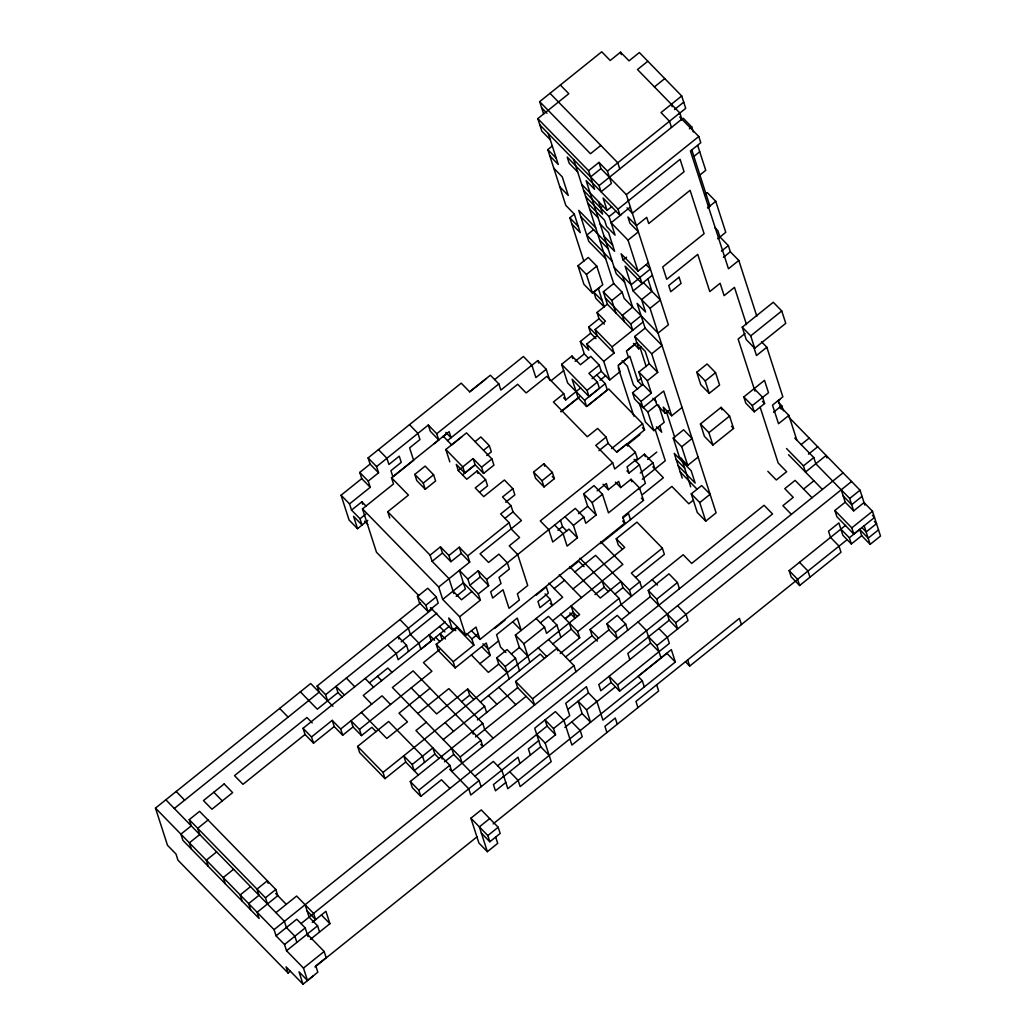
<?xml version="1.0" encoding="UTF-8"?>
<svg xmlns="http://www.w3.org/2000/svg" width="1036" height="1036" viewBox="0 0 1036 1036"><rect width="100%" height="100%" fill="white"/><g stroke="black" fill="none" stroke-linecap="round" stroke-linejoin="round"><path stroke-width="1.5" d="M543.667 114.038L539.665 101.632L601.735 51.8L610.204 60.477L620.551 52.176L629.02 60.852L639.367 52.551L681.714 95.959L685.715 108.353L678.826 113.895M550.258 139.705L541.789 131.015L537.788 118.622L568.816 93.706L560.346 85.03M647.837 61.228L637.49 69.541L679.836 112.95L681.843 119.14L599.067 185.599L601.074 191.789L611.421 183.489L607.42 171.095L598.95 162.406L588.603 170.72L594.599 189.303L586.13 180.627L616.161 273.595L624.63 282.271M571.82 223.983L580.289 232.673L574.281 214.076L565.811 205.387L547.798 149.611L552.395 145.921M654.428 86.907L664.775 78.594M600.828 145.416L590.481 153.729L539.665 101.632M681.714 95.959L661.02 112.574L669.489 121.251L671.496 127.454M590.598 176.91L600.945 168.609L598.95 162.406M674.514 109.544L683.721 102.163M607.42 171.095L679.836 112.95M680.95 120.111L683.255 118.272L691.724 126.949L693.33 131.909M583.825 261.176L569.813 217.793L574.41 214.102M689.419 128.801L691.724 126.949M600.608 207.899L602.913 206.06M573.659 159.544L613.7 283.501L622.17 292.191L624.164 298.381L658.041 333.113L668.388 324.799L626.353 194.651L698.782 136.506L679.72 116.977M581.675 184.343L607.083 210.386L611.68 206.695M630.354 207.045L620.007 215.358L618.013 209.155L680.082 159.324L684.084 171.717L632.361 213.248L627.065 207.822M587.671 202.939L604.61 220.292L606.617 226.495L615.086 235.172L609.077 216.589L615.98 211.046M593.654 229.616L586.752 235.146L612.159 261.201M621.432 214.478L611.085 222.779L628.023 240.145L638.034 271.134L648.381 262.833M693.978 156.358L699.727 151.735M577.946 265.76L588.293 257.459L596.762 266.135L602.771 284.732L592.424 293.046L583.954 284.356L577.946 265.76L586.415 274.449L592.424 293.046M698.834 175.874L705.736 170.331L697.733 145.545M628.023 240.145L638.37 231.844L629.901 223.154L627.894 216.964L636.363 225.641L646.71 217.34L648.717 223.53L690.093 190.313L704.104 233.696L662.729 266.912L666.731 279.306L697.772 254.39L709.777 291.582L720.124 283.268L724.125 295.674L734.472 287.361L746.49 324.553M586.415 274.449L596.762 266.135M367.754 520.37L357.537 528.697L353.535 516.304L362.004 524.98L360.01 518.777L351.541 510.1L349.533 503.897L370.228 487.296L368.22 481.092L378.567 472.792L370.098 464.102L368.104 457.912L461.214 383.152L469.684 391.828L485.91 378.93M652.382 275.226L642.035 283.527L640.028 277.324L623.089 259.971L626.547 257.2M704.972 194.483L707.277 192.644L715.746 201.321L725.757 232.31L718.984 237.866M370.228 487.296L361.758 478.606L359.751 472.416L370.098 464.102M378.567 472.792L376.573 466.589L428.295 425.058L436.765 433.734L438.772 439.937L434.304 443.654M469.684 391.828L490.378 375.226L498.847 383.903L500.841 390.106L531.882 365.177L523.413 356.501L494.677 379.577M598.303 288.448L604.312 307.044L595.842 298.355L593.835 292.165L599.585 287.542M357.537 528.697L349.067 520.007L341.064 495.221L361.758 478.606M707.562 207.757L709.867 205.918L691.854 150.129M605.361 298.005L630.769 324.048L632.763 330.251L607.355 304.208L603.353 291.815L613.7 283.501M707.692 207.783L715.746 201.321M436.765 433.734L498.847 383.903M639.147 278.296L631.105 284.758L614.167 267.392M640.028 277.324L650.375 269.023L646.14 264.685M615.824 312.885L611.823 300.492L622.17 292.191M604.312 324.139L599.015 318.712L597.008 312.509L607.355 304.208M418.829 595.661L376.482 552.253L362.47 508.87L393.512 483.954L391.504 477.751L449.119 431.636L451.113 437.827L445.83 432.4M351.541 510.1L361.888 501.8L366.122 506.138M442.346 437.192L446.943 433.501M530.872 366.122L537.762 360.593L546.231 369.269L549.831 380.432M650.038 308.314L633.1 290.961L643.447 282.647L660.385 300.013L650.038 308.314L716.096 512.846L705.749 521.147L697.28 512.47L691.284 493.874L701.631 485.573L710.1 494.25L699.753 502.564L705.749 521.147M595.959 338.642L590.662 333.216L588.668 327.013L599.015 318.712M447.539 440.572L517.663 384.278L526.133 392.955L546.827 376.353L563.752 393.706L565.76 399.909L580.704 387.917M414.788 474.41L425.136 466.109L433.605 474.786L435.599 480.989L425.252 489.29L416.783 480.613L414.788 474.41L423.258 483.1L425.252 489.29M449.831 461.888L445.83 449.495L466.511 432.88L491.919 458.935L493.926 465.125L483.579 473.439L475.11 464.75L473.102 458.56L462.768 466.86L464.763 473.063L475.11 464.75M588.565 358.262L584.33 353.911L580.328 341.517L590.662 333.216M580.328 341.517L588.798 350.207L586.79 344.004L597.137 335.703L595.13 329.5L605.477 321.199L597.008 312.509M462.056 436.596L451.709 444.91L443.24 436.221M360.01 518.777L365.747 514.167M546.231 369.269L535.884 377.583L531.882 365.177M717.572 238.746L719.878 236.907L717.87 230.704L714.698 227.454M596.801 374.993L605.27 383.67L607.264 389.873L586.583 406.488L584.576 400.284L567.637 382.919L561.629 364.335L571.976 356.021L580.445 364.711L590.792 356.397L599.261 365.086L601.269 371.276L609.738 379.966L620.085 371.652L618.078 365.462L628.425 357.148L626.417 350.958L636.764 342.644L645.234 351.334L649.235 363.727L657.705 372.403L647.358 380.717L651.372 393.11L641.025 401.411L643.019 407.614L663.713 390.999L671.716 415.786L682.064 407.485M423.258 483.1L433.605 474.786M389.756 517.922L387.749 511.732L408.443 495.117L391.504 477.751M475.123 441.595L480.859 436.972L489.329 445.661L491.336 451.851L486.739 455.542M551.126 380.704L563.765 370.551M575.135 361.292L584.33 353.911M630.769 324.048L641.103 315.747M721.444 251.126L728.347 245.584L719.878 236.907M723.452 257.316L730.341 251.787L728.347 245.584M609.738 379.966L603.729 361.37L614.076 353.056L612.069 346.866L643.11 321.95M479.538 492.294L487.58 485.832L485.586 479.629L477.117 470.953L466.77 479.254L458.3 470.577L461.745 467.806M483.592 450.271L489.329 445.661M599.261 365.086L588.914 373.387L597.384 382.064L599.391 388.267L589.044 396.568L572.105 379.215L578.114 397.798L586.583 406.488M641.064 346.995L638.772 348.847L634.77 336.454L645.117 328.14L637.101 303.354L645.57 312.03L641.569 299.637L651.916 291.336L647.914 278.93M462.6 474.928L475.239 464.775M563.752 393.706L553.418 402.02L587.295 436.752L597.63 428.438L606.099 437.127L608.106 443.317L616.575 452.007L626.922 443.693L635.392 452.382L637.399 458.572L627.052 466.886L629.046 473.076L639.393 464.775L634.097 459.349M730.341 251.787L738.81 260.463L728.463 268.764L690.429 151.01L700.776 142.709L698.782 136.506M483.579 473.439L481.572 467.236L491.919 458.935M592.074 378.658L601.269 371.276M627.842 350.077L634.731 344.535M589.044 396.568L587.036 390.378L597.384 382.064M560.865 411.642L578.114 397.798M599.948 380.264L605.697 375.654M619.489 364.581L629.836 356.267L637.852 381.067L642.087 385.405M561.136 411.693L579.525 396.917M485.586 479.629L475.239 487.943L483.708 496.62L504.402 480.005L512.872 488.694L514.866 494.884L505.672 502.266M584.576 400.284L605.27 383.67M657.705 372.403L651.709 353.807L662.056 345.506L645.117 328.14M587.995 405.607L608.689 388.992L642.566 423.724L644.56 429.914L625.019 445.61M651.372 393.11L642.903 384.421L638.901 372.028L649.235 363.727M637.852 381.067L641.297 378.295M453.846 593.576L449.041 578.697L432.103 561.331L430.095 555.141L440.442 546.827L448.912 555.516L450.919 561.706L461.266 553.405L459.259 547.202L448.912 555.516M512.872 488.694L502.525 496.995L510.994 505.672L512.988 511.875L521.458 520.551L480.069 553.781L488.539 562.457L498.886 554.156L507.355 562.833L509.362 569.036L499.015 577.337L501.023 583.54L490.675 591.841L492.67 598.044L503.017 589.743L509.026 608.326L519.373 600.025L517.365 593.822L527.712 585.521L517.702 554.532L509.233 545.855L519.58 537.542L511.111 528.865L509.116 522.662L500.647 513.985L510.994 505.672M533.553 472.079L543.9 463.765L552.369 472.455L554.377 478.645L544.029 486.959L535.56 478.269L533.553 472.079L542.022 480.756L544.029 486.959M643.019 407.614L634.55 398.925L632.556 392.735L642.903 384.421M432.103 561.331L442.45 553.03L440.442 546.827M542.022 480.756L552.369 472.455M742.242 327.182L773.283 302.266L781.753 310.955L785.754 323.349L754.713 348.264L746.244 339.575L742.242 327.182L750.712 335.871L754.713 348.264M504.946 518.337L512.988 511.875M606.099 437.127L595.765 445.428L612.703 462.794L614.698 468.984L635.392 452.382M615.41 482.154L620.706 487.58L631.053 479.279L639.523 487.956L643.524 500.349L622.83 516.964L624.837 523.167L479.992 639.445L475.99 627.052L465.643 635.353L459.634 616.77L442.696 599.404L438.694 587.011L469.735 562.082L467.728 555.892L509.116 522.662M417.417 596.542L427.764 588.241L436.234 596.917L438.228 603.12L427.881 611.421L419.412 602.745L417.417 596.542L425.887 605.218L427.881 611.421M598.912 450.699L608.106 443.317M696.762 372.274L707.096 363.973L715.565 372.649L719.58 385.055L709.233 393.356L700.763 384.68L696.762 372.274L705.218 380.963L709.233 393.356M745.039 333.514L738.137 339.057L754.959 391.116M658.598 404.985L664.205 422.338L653.858 430.639L647.85 412.056L657.057 404.675M290.378 971.185L288.073 973.037L177.972 860.178L175.965 853.975L167.495 845.298L155.491 808.106L310.683 683.514L332.919 706.306M750.712 335.871L781.753 310.955M611.525 448.64L642.566 423.724M174.307 808.481L319.153 692.19L317.145 686L420.603 602.939M425.887 605.218L436.234 596.917M705.218 380.963L715.565 372.649M616.977 452.072L623.866 446.529M654.778 398.433L656.785 404.623L665.254 413.312L668.699 410.541M627.233 444.858L639.872 434.706M478.321 593.952L469.852 585.275L467.858 579.072L478.205 570.771L486.674 579.448L488.668 585.651L478.321 593.952L480.328 600.155L459.634 616.77M612.703 462.794L540.274 520.927L548.743 529.616L552.745 542.009L568.971 529.111L577.44 537.788L567.093 546.101L563.092 533.708L554.623 525.019M442.696 599.404L463.39 582.789L480.328 600.155M327.622 700.88L325.615 694.677L432.53 608.857M456.19 596.373L465.384 588.992L459.388 570.396L467.858 579.072M469.852 585.275L480.199 576.961L478.205 570.771M548.873 529.642L575.317 508.404L583.786 517.093L585.793 523.284L596.14 514.983L587.671 506.306L583.656 493.9L594.004 485.599L602.473 494.289L608.482 512.872L639.523 487.956M761.551 341.802L766.834 347.228L756.487 355.542L753.289 345.623M344.431 695.052L335.962 686.376L337.969 692.579L317.275 709.181L300.336 691.815M401.191 641.815L436.829 613.208M486.674 579.448L548.743 529.616M471.859 591.465L461.512 599.779L453.043 591.09M597.163 490.87L606.358 483.488L608.352 489.691L618.699 481.377L620.706 487.58M189.238 819.644L199.585 811.343L275.809 889.471L277.816 895.674L257.122 912.289L259.117 918.479L182.906 840.351L180.899 834.148L191.246 825.847L189.238 819.644L265.462 897.785L267.469 903.975M313.519 743.162L311.512 736.959L332.206 720.357L334.214 726.547L313.519 743.162L305.05 734.472L303.043 728.282L406.513 645.221L398.044 636.544L398.834 639.018M635.275 461.564L644.47 454.182L652.939 462.859L654.933 469.062M596.14 514.983L592.126 502.589L602.473 494.289M557.912 530.315L562.509 526.625L560.502 520.435M578.464 513.688L587.671 506.306M687.736 465.371L679.266 456.695L673.258 438.099L683.605 429.785L692.074 438.474L681.727 446.775L687.736 465.371L698.083 457.07M305.05 734.472L242.968 784.317L234.512 775.627L306.928 717.495L312.224 722.921M369.425 682.802L387.814 668.026L392.048 672.377M445.299 621.885L398.161 659.725L396.166 653.522L387.697 644.845M647.617 459.453L656.811 452.072M577.44 537.788L573.439 525.394L583.786 517.093M700.427 423.97L721.108 407.355L729.577 416.045L733.592 428.438L712.897 445.04L704.428 436.363L700.427 423.97L708.896 432.647L712.897 445.04M208.055 820.02L197.708 828.334L199.715 834.524L189.368 842.838L191.375 849.028M449.469 626.21L363.248 695.428L371.717 704.117M640.287 473.012L652.939 462.859M430.471 607.601L452.706 630.393L457.303 626.702M754.273 411.823L745.803 403.146L743.809 396.943L764.503 380.329L768.505 392.722L752.278 405.62L754.273 411.823L764.62 403.522L762.625 397.319L754.156 388.642M455.192 667.922L438.254 650.569L436.26 644.366L456.954 627.751L473.892 645.117L453.198 661.732L455.192 667.922L486.234 643.006L490.235 655.399L479.888 663.713M642.294 479.215L665.28 460.761L655.27 429.772M638.5 488.901L645.402 483.359L639.393 464.775M708.896 432.647L729.577 416.045M376.081 731.636L371.846 727.298L361.499 735.612L359.492 729.409L351.023 720.732L353.03 726.922L342.683 735.236L340.676 729.033L382.064 695.803L390.533 704.493M439.536 649.663L423.452 662.587L431.921 671.263L359.492 729.409M642.721 494.353L663.403 477.738L652.822 466.886M473.892 645.117L471.885 638.914L477.635 634.304M622.74 518.065L628.489 513.455L630.497 519.645M494.573 628.502L504.92 620.201M535.962 595.286L546.309 586.972L548.316 593.175L537.969 601.476L539.963 607.679L550.31 599.365L545.014 593.939M216.654 851.89L206.306 860.191L208.314 866.394M569.567 568.557L578.761 561.175L584.058 566.601M600.608 543.641L671.872 486.428L688.81 503.794L693.408 500.103M777.505 401.502L779.797 399.65M773.491 412.263L780.393 406.721L788.862 415.41L796.865 440.196M412.186 764.516L432.88 747.901L434.874 754.091L414.193 770.706L412.186 764.516L403.716 755.827L405.724 762.03L385.029 778.645L359.621 752.589L357.614 746.399L388.655 721.483L422.533 756.202L424.54 762.405M430.044 688.254L399.002 713.169L407.472 721.859L386.778 738.461L361.37 712.418M554.195 588.577L564.542 580.277M574.889 571.963L595.57 555.361L629.448 590.08L631.455 596.283L622.986 587.606L620.978 581.403L600.297 598.018L569.593 566.537M622.506 549.287L618.272 544.949L616.265 538.746L636.959 522.131L662.367 548.173L664.374 554.377L635.625 577.453M779.499 407.692L781.804 405.853L778.632 402.59M498.588 640.895L488.241 649.209L482.944 643.783M788.862 415.41L778.515 423.711L772.506 405.128L782.853 396.814L766.834 347.228M417.819 713.545L448.86 688.629L482.737 723.361L484.731 729.551L493.201 738.241M527.868 656.151L519.399 647.474L515.397 635.081L562.665 597.267L548.899 583.151M573.012 588.953L624.734 547.422L616.265 538.746M233.592 869.256L223.245 877.557L225.252 883.76M507.174 672.765L498.704 664.089L496.71 657.886L507.057 649.585L515.527 658.261L519.528 670.655M540.391 622.817L548.433 616.355L556.902 625.045L560.903 637.438M426.288 722.234L415.941 730.535L449.818 765.267L451.813 771.457L772.545 513.973L764.076 505.296L691.659 563.429L683.19 554.752L590.067 629.5L592.074 635.703L597.371 641.129M486.609 712.561L484.615 706.371L467.676 689.005L436.635 713.921L411.227 687.878M498.704 664.089L488.357 672.39L471.419 655.024M511.357 653.936L519.399 647.474M529.875 662.354L523.866 643.757L544.56 627.143L536.091 618.466M552.732 620.706L622.856 564.413L600.634 541.621M461.629 701.657L469.671 695.208L467.676 689.005M509.181 678.968L505.18 666.575L515.527 658.261M556.902 625.045L546.555 633.346L544.56 627.143M565.086 618.609L573.128 612.146L577.363 616.485M594.975 594.612L604.169 587.231L602.162 581.028M565.488 618.673L570.085 614.983M385.029 778.645L383.022 772.442L579.603 614.62L571.134 605.943L575.135 618.337L569.839 612.911M662.367 548.173L631.325 573.102L639.795 581.779L641.802 587.982M250.531 886.622L240.184 894.923L242.191 901.126M480.445 702.032L540.222 654.053L544.457 658.391M552.861 643.9L571.25 629.124L569.256 622.934M614.944 594.055L622.986 587.606M801.165 444.548L809.22 438.086M443.227 739.587L484.615 706.371M515.643 681.455L532.582 698.808L534.589 705.011L517.65 687.645L515.643 681.455L557.031 648.225L557.834 650.712M560.178 653.496L579.72 637.813L577.725 631.61L619.101 598.394L579.94 558.236M629.448 590.08L639.795 581.779M477.415 719.955L517.65 687.645M808.481 454.156L817.689 446.775M265.462 897.785L275.809 889.471M449.948 788.448L441.478 779.771L420.784 796.373L412.315 787.697L410.308 781.494L482.737 723.361M565.63 656.928L592.074 635.703M606.889 623.685L615.358 632.361L617.352 638.564L608.883 629.888L606.889 623.685L617.236 615.384L625.705 624.06L627.699 630.264M667.21 614.024L669.204 620.214L677.673 628.904L675.679 622.701L650.271 596.658L648.264 590.455L668.958 573.853L677.427 582.53L679.435 588.733M826.948 457.938L826.158 455.451L805.464 472.066L803.457 465.863L813.804 457.562L794.754 438.034M444.496 761.861L453.69 754.467L451.696 748.277M475.537 736.933L526.12 696.334M569.8 661.266L608.883 629.888M621.535 619.735L650.271 596.658M420.784 796.373L418.777 790.183L449.818 765.267M460.165 756.953L480.859 740.339L413.105 670.888L392.411 687.503L460.165 756.953L462.16 763.156M532.582 698.808L573.97 665.591L548.562 639.549M615.358 632.361L625.705 624.06M658.741 605.335L656.733 599.145L677.427 582.53M275.939 912.664L296.633 896.049L313.571 913.415L315.566 919.605L307.096 910.929M803.586 489.057L813.933 480.743M307.226 934.109L324.164 951.475L326.159 957.678L315.825 965.979L317.819 972.182L307.472 980.483L303.47 968.09L286.532 950.724L284.524 944.534L276.055 935.845L274.061 929.655L843.097 472.817M276.055 935.845L296.749 919.23L305.219 927.919L308.029 936.596M474.941 776.184L493.33 761.421L501.8 770.098L507.808 788.694L642.307 680.717L638.072 676.378L666.873 653.315L675.342 662.004L602.913 720.137L596.917 701.54L588.448 692.864L586.441 686.661L565.747 703.276L569.748 715.669L553.522 728.567L555.529 734.77L545.182 743.071L551.191 761.667L520.15 786.583L518.142 780.393L509.673 771.703M669.204 620.214L627.829 653.444L629.823 659.634M301.049 923.594L312.548 914.361M313.571 913.415L479.098 780.522L453.69 754.467M497.63 765.772L547.06 726.094L545.053 719.89L553.522 728.567M567.754 709.479L588.448 692.864M638.046 621.95L646.516 630.639L650.517 643.032L598.795 684.563L600.789 690.753L611.136 682.452L609.142 676.249L617.611 684.938L619.606 691.129L671.341 649.598L675.342 662.004M675.679 622.701L851.566 481.494M284.524 944.534L305.219 927.919M312.25 922.403L325.913 911.304L329.914 923.698L310.373 939.393M538.72 740.598L528.373 748.898L530.367 755.102M660.994 657.912L656.992 645.519L688.021 620.59L686.026 614.4L677.557 605.71M286.532 950.724L317.573 925.808L309.104 917.132L305.102 904.726M503.794 776.301L493.447 784.602L495.454 790.805L505.801 782.504M586.57 709.854L578.101 701.165L582.102 713.571L590.572 722.247L586.57 709.854L596.917 701.54M617.611 684.938L669.334 643.408L667.339 637.205L658.87 628.528M872.39 515.28L874.501 517.456L853.806 534.071L836.868 516.705L834.874 510.502L845.221 502.201L841.219 489.808M861.693 535.677L851.346 543.978L849.352 537.788L859.699 529.474L861.693 535.677L870.162 544.353L880.509 536.052L872.506 511.253L864.037 502.577L853.69 510.877L849.688 498.484L860.035 490.183L789.095 417.469M502.784 777.246L540.714 746.788L534.705 728.191L555.4 711.59L563.869 720.266L571.885 745.052L582.232 736.751L580.225 730.548L571.755 721.872M564.853 727.414L582.102 713.571M595.894 702.486L615.436 686.803M862.03 496.373L851.683 504.687L843.213 495.998M495.7 837.179L497.707 843.369L487.36 851.683L478.891 842.993L470.888 818.207L481.235 809.906L498.174 827.259L500.168 833.462L489.821 841.763L481.351 833.086M851.346 543.978L842.877 535.301L838.875 522.908L828.528 531.209L830.535 537.412L839.005 546.089L840.999 552.292L799.624 585.508L791.154 576.832L789.147 570.629L845.48 525.407M303.47 968.09L324.164 951.475M489.704 818.582L479.357 826.883L487.36 851.683M853.806 534.071L851.812 527.868L872.506 511.253M314.931 966.951L477.026 836.816M493.11 823.905L658.65 690.999L656.656 684.809M685.456 661.745L689.691 666.083L796.593 580.264M799.624 585.508L797.616 579.318L847.176 539.652M489.821 841.763L487.826 835.573L498.174 827.259M288.073 973.037L286.065 966.834L303.004 984.2L313.351 975.899M878.502 529.849L868.168 538.163L859.699 529.474M707.743 203.742L709.867 205.918M550.012 93.331L617.767 162.781L619.761 168.985M541.66 107.835L546.956 113.261M600.945 168.609L626.353 194.651M537.788 118.622L588.603 170.72M539.782 124.825L599.067 185.599M618.013 209.155L567.197 157.071L569.191 163.261L577.661 171.95M620.007 215.358L603.069 197.993L607.083 210.386M547.798 149.611L556.267 158.301M549.792 155.814L558.262 164.491L548.251 133.502M583.669 190.533L609.077 216.589M585.677 196.736L602.615 214.102L598.614 201.709M553.794 168.208L562.263 176.884L568.272 195.48L559.803 186.804M589.678 209.13L598.148 217.819M600.142 224.009L608.611 232.686L614.62 251.282L580.743 216.563M595.687 227.726L578.748 210.36L588.759 241.349L605.697 258.715M604.156 236.402L612.626 245.092M638.034 271.134L621.095 253.768L623.089 259.971M762.509 401.346L764.62 403.522M874.384 521.484L876.508 523.659L866.161 531.96L861.926 527.622M599.689 240.119L608.158 248.795M642.035 283.527L625.096 266.161L633.1 290.961M849.688 498.484L815.811 463.765L813.804 457.562M569.813 217.793L578.282 226.47M743.809 396.943L752.278 405.62M845.221 502.201L853.69 510.877M786.518 448.51L803.457 465.863M788.525 454.7L822.403 489.432M834.874 510.502L851.812 527.868M812.056 497.733L795.117 480.367L784.77 488.681L793.239 497.358L782.892 505.672L791.362 514.348M840.882 529.098L849.352 537.788M603.353 291.815L611.823 300.492M731.468 426.262L733.592 428.438M593.835 292.165L602.304 300.841M767.831 471.315L776.301 479.992L786.648 471.691L778.178 463.014L760.165 407.226M634.77 336.454L651.709 353.807M633.475 343.421L638.772 348.847M638.901 372.028L647.358 380.717M595.13 329.5L612.069 346.866M622.079 360.761L627.376 366.187L633.385 384.77L637.619 389.122M588.668 327.013L614.076 353.056M671.716 415.786L663.247 407.109L665.254 413.312M652.913 398.316L656.086 401.579M586.79 344.004L603.729 361.37M799.494 562.328L807.963 571.004L809.958 577.207M632.556 392.735L641.025 401.411M647.85 412.056L639.38 403.367L645.389 421.963L653.858 430.639M673.258 438.099L681.727 446.775M656.448 426.819L661.745 432.245L659.738 426.055M789.147 570.629L797.616 579.318M676.223 459.531L684.692 468.207M642.449 427.751L644.56 429.914M678.217 465.721L695.156 483.087L691.154 470.694L674.216 453.328L682.219 478.114M680.225 471.924L697.163 489.29M691.284 493.874L699.753 502.564M561.629 364.335L587.036 390.378M563.649 397.733L565.76 399.909M626.935 470.914L629.046 473.076M641.401 498.186L643.524 500.349M603.069 484.265L608.352 489.691M622.714 520.991L624.837 523.167M583.656 493.9L592.126 502.589M552.253 476.482L554.377 478.645M652.149 579.668L657.446 585.094M648.264 590.455L656.733 599.145M564.97 516.718L573.439 525.394M562.509 526.625L566.744 530.963M604.169 587.231L608.404 591.569M629.577 613.273L621.108 604.584L619.101 598.394M648.523 636.829L656.992 645.519M473.102 458.56L481.572 467.236M650.517 643.032L658.987 651.709M438.772 439.937L430.303 431.261L428.295 425.058M445.83 449.495L462.768 466.86M464.763 473.063L456.293 464.374L458.3 470.577M559.246 574.85L581.481 597.642M409.479 424.682L417.948 433.359L419.956 439.562L409.608 447.863L413.61 460.269L392.916 476.871L390.922 470.681L401.269 462.367L399.261 456.177L388.914 464.478L386.92 458.288L378.451 449.598M590.067 629.5L598.536 638.189M550.194 603.392L552.317 605.568L550.31 599.365M560.787 614.244L577.725 631.61M571.25 629.124L579.72 637.813M611.136 682.452L619.606 691.129M459.259 547.202L467.728 555.892M368.104 457.912L376.573 466.589M461.266 553.405L469.735 562.082M480.199 576.961L488.668 585.651M512.807 621.807L521.276 630.484L517.275 618.091L496.581 634.705L500.582 647.099L505.879 652.525M538.215 647.85L546.684 656.526M442.45 553.03L450.919 561.706M359.751 472.416L368.22 481.092M515.397 635.081L523.866 643.757M387.749 511.732L430.095 555.141M362.47 508.87L438.694 587.011M341.064 495.221L349.533 503.897M364.594 521.16L367.767 524.41M471.522 630.769L479.992 639.445M496.71 657.886L505.18 666.575M481.766 646.723L490.235 655.399M466.589 633.488L471.885 638.914M465.643 635.353L448.705 618L452.706 630.393M453.651 628.528L455.775 630.691M547.06 726.094L555.529 734.77M439.549 626.495L444.845 631.921M498.834 687.269L515.773 704.635M445.428 639.005L440.132 633.579L442.139 639.769M536.713 734.394L545.182 743.071M435.664 637.295L439.899 641.634M540.714 746.788L549.184 755.477M434.498 640.235L429.202 634.809L431.209 640.999L420.862 649.313L418.855 643.11L410.385 634.433L408.391 628.23L399.922 619.554M488.487 695.583L496.956 704.26M436.26 644.366L453.198 661.732M469.671 695.208L473.905 699.546M480.743 744.366L482.854 746.542L480.859 740.339M445.104 722.61L453.574 731.287M377.467 676.34L381.701 680.678M365.125 678.45L373.595 687.127M434.874 754.091L439.109 758.443M449.702 769.295L468.751 788.823L470.758 795.026L518.026 757.199L520.02 763.402M346.309 678.075L354.778 686.751M470.888 818.207L487.826 835.573M337.969 692.579L342.204 696.917M405.724 762.03L418.427 775.045M317.145 686L325.615 694.677M410.308 781.494L418.777 790.183M353.03 726.922L361.499 735.612M332.206 720.357L340.676 729.033M357.614 746.399L383.022 772.442M334.214 726.547L342.683 735.236M303.043 728.282L311.512 736.959M279.642 708.43L288.112 717.119M213.817 792.242L222.287 800.932M321.445 915.021L329.914 923.698M176.185 791.491L184.654 800.18M275.693 893.498L286.286 904.35M165.838 799.805L284.408 921.341L286.402 927.544L294.871 936.22L296.879 942.423M155.491 808.106L274.061 929.655M307.472 980.483L299.003 971.807L303.004 984.2M860.035 490.183L864.84 505.063M864.153 525.757L870.162 544.353M738.81 260.463L756.824 316.239M781.804 405.853L783.41 410.813M778.386 400.531L781.196 409.207M671.367 104.26L672.17 106.747M620.551 52.176L621.354 54.649M721.108 407.355L721.911 409.842M741.426 624.553L739.419 618.362L635.962 701.424L637.956 707.614M622.636 276.081L632.633 307.07L622.299 315.371L624.294 321.574M666.666 412.432L674.682 437.218M681.481 458.288L690.688 486.803M640.183 347.966L646.192 366.563M618.259 367.78L633.877 416.122M644.47 454.182L645.273 456.656M626.922 443.693L627.725 446.179M631.053 479.279L631.856 481.753M687.684 659.893L689.691 666.083M571.976 356.021L572.779 358.508M642.307 680.717L644.301 686.92M537.762 360.593L538.565 363.066M543.9 463.765L544.703 466.252M617.275 724.229L615.267 718.026L604.92 726.34L606.928 732.53M573.97 665.591L575.977 671.781M477.117 470.953L477.907 473.426M472.39 731.662L473.18 734.135M479.098 780.522L481.105 786.712M361.888 501.8L362.678 504.273M406.513 645.221L408.508 651.424M441.349 756.578L442.152 759.064M317.573 925.808L319.567 932.011M268.143 883.268L267.34 880.794L256.993 889.095L259 895.298L248.653 903.599L250.647 909.802M679.072 277.208L668.725 285.509L670.732 291.712L681.079 283.398L679.072 277.208M224.164 783.941L203.47 800.556L211.94 809.233L232.634 792.618L224.164 783.941"/></g></svg>
